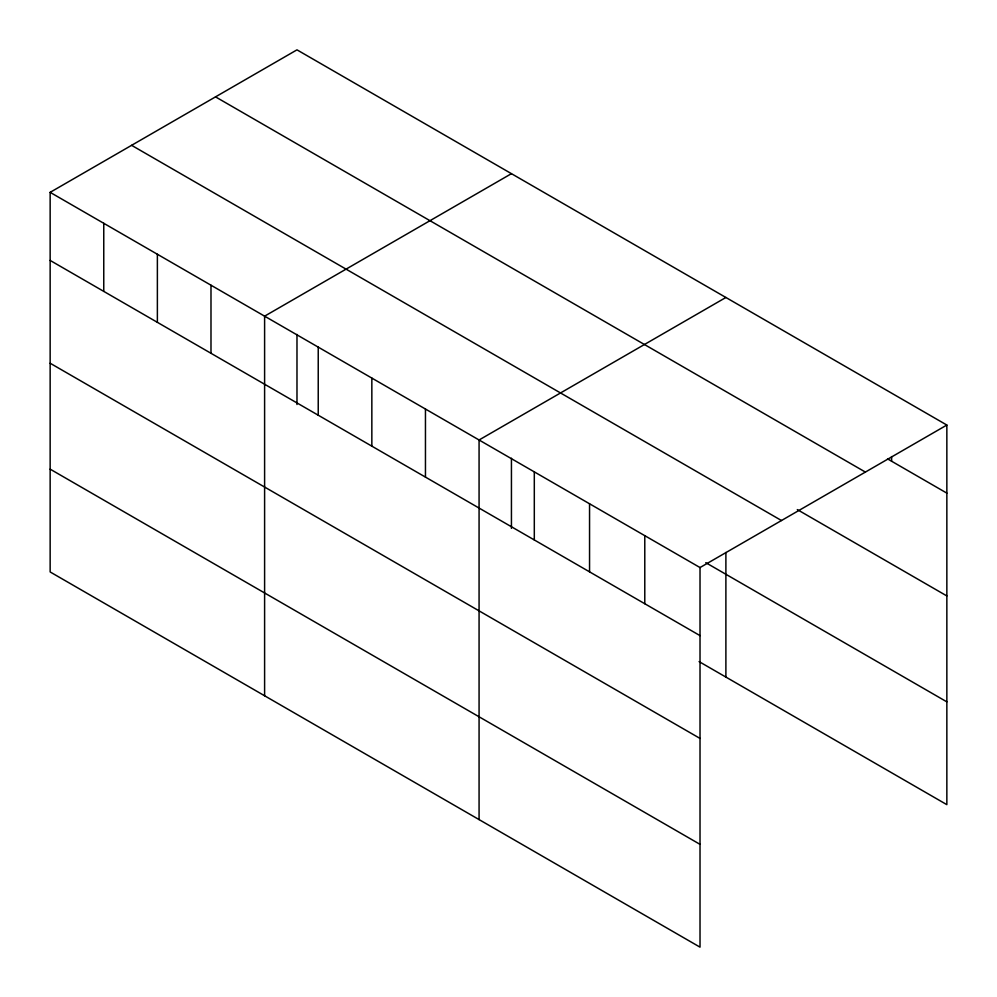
<?xml version="1.0" encoding="UTF-8"?>
<svg xmlns="http://www.w3.org/2000/svg" width="997" height="997" viewBox="0 0 997 997"><rect width="100%" height="100%" fill="white"/><g stroke="black" fill="none" stroke-linecap="round" stroke-linejoin="round"><path stroke-width="1.5" d="M50.149 192.346L700.019 567.555L700.019 947.15L50.149 571.954L50.149 192.346L296.981 49.85L946.851 425.046L946.851 804.654L699.084 661.597M511.436 173.665L264.604 316.174L264.604 695.769M725.891 297.48L479.071 439.989L479.071 819.584M700.019 567.555L946.851 425.046M887.567 458.894L946.851 493.129M215.526 96.871L865.396 472.08M797.301 509.592L946.851 595.932M131.604 145.325L781.474 520.521M705.789 562.669L946.851 701.851M50.149 260.429L700.019 635.625M50.149 363.232L700.019 738.428M50.149 469.151L700.019 844.347M891.605 456.589L891.605 461.237M725.891 552.475L725.891 677.075M644.785 535.663L644.785 603.733M589.551 503.772L589.551 571.842M534.305 471.88L534.305 539.95M511.436 458.246L511.436 528.348M425.457 409.032L425.457 477.102M371.844 378.075L371.844 446.158M318.23 347.118L318.23 415.201M296.981 334.431L296.981 404.52M210.99 285.217L210.99 353.287M157.376 254.26L157.376 322.33M103.763 223.303L103.763 291.386"/></g></svg>
